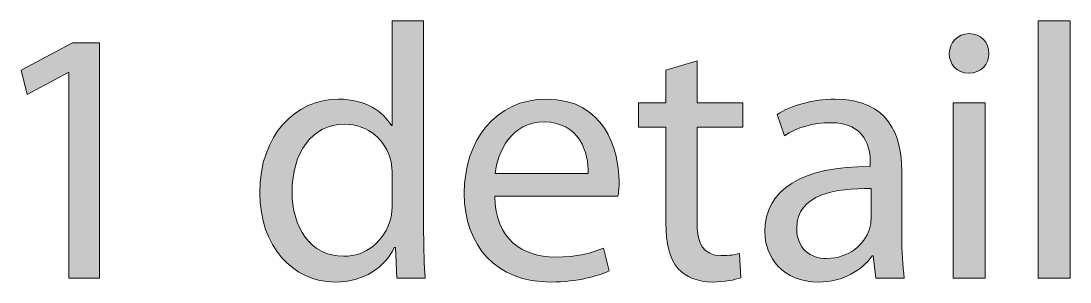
# Model space of a CAD drawing. Header units: inches. Extents: x 110 to 396, y -365 to 80.
# Drawn here: x 342.22 to 362.48, y -274.09 to -269.05 of the extents above; entities that cross this region are included whole.
import ezdxf

# ---------------------------------------------------------------- set-up
doc = ezdxf.new("R2010")
doc.units = ezdxf.units.IN
doc.header["$MEASUREMENT"] = 0
doc.layers.add('description', color=7, linetype='Continuous')

# ---------------------------------------------------------------- blocks, each defined once
blk = doc.blocks.new('block 18')
at = {"layer": 'description'}
h = blk.add_hatch(color=252, dxfattribs=at)
h.dxf.hatch_style = 2
edge = h.paths.add_edge_path()
edge.add_spline(control_points=[(349.996, -269.047), (349.996, -269.047), (349.996, -273.14), (349.996, -273.14), (349.996, -273.442), (350.01, -273.784), (350.025, -274.015), (350.025, -274.015), (349.479, -274.015), (349.479, -274.015), (349.479, -274.015), (349.451, -273.428), (349.451, -273.428), (349.451, -273.428), (349.43, -273.428), (349.43, -273.428), (349.247, -273.805), (348.842, -274.092), (348.289, -274.092), (347.47, -274.092), (346.833, -273.4), (346.833, -272.371), (346.826, -271.244), (347.533, -270.558), (348.352, -270.558), (348.877, -270.558), (349.22, -270.803), (349.374, -271.069), (349.374, -271.069), (349.388, -271.069), (349.388, -271.069), (349.388, -271.069), (349.388, -269.047), (349.388, -269.047), (349.388, -269.047), (349.996, -269.047), (349.996, -269.047)], knot_values=[0, 0, 0, 0, 1, 1, 1, 2, 2, 2, 3, 3, 3, 4, 4, 4, 5, 5, 5, 6, 6, 6, 7, 7, 7, 8, 8, 8, 9, 9, 9, 10, 10, 10, 11, 11, 11, 12, 12, 12, 12], degree=3, periodic=1)
edge = h.paths.add_edge_path()
edge.add_spline(control_points=[(349.388, -272.007), (349.388, -271.93), (349.38, -271.825), (349.36, -271.748), (349.269, -271.363), (348.933, -271.041), (348.471, -271.041), (347.834, -271.041), (347.456, -271.601), (347.456, -272.343), (347.456, -273.029), (347.799, -273.595), (348.457, -273.595), (348.87, -273.595), (349.247, -273.315), (349.36, -272.861), (349.38, -272.777), (349.388, -272.693), (349.388, -272.595), (349.388, -272.595), (349.388, -272.007), (349.388, -272.007)], knot_values=[0, 0, 0, 0, 1, 1, 1, 2, 2, 2, 3, 3, 3, 4, 4, 4, 5, 5, 5, 6, 6, 6, 7, 7, 7, 7], degree=3, periodic=1)
h = blk.add_hatch(color=252, dxfattribs=at)
h.dxf.hatch_style = 2
h.paths.add_polyline_path([(361.862, -269.047), (362.478, -269.047), (362.478, -274.015), (361.862, -274.015)])
h = blk.add_hatch(color=252, dxfattribs=at)
h.dxf.hatch_style = 2
edge = h.paths.add_edge_path()
edge.add_spline(control_points=[(360.91, -269.677), (360.91, -269.887), (360.763, -270.054), (360.518, -270.054), (360.294, -270.054), (360.147, -269.887), (360.147, -269.677), (360.147, -269.467), (360.301, -269.292), (360.532, -269.292), (360.756, -269.292), (360.91, -269.46), (360.91, -269.677)], knot_values=[0, 0, 0, 0, 1, 1, 1, 2, 2, 2, 3, 3, 3, 4, 4, 4, 4], degree=3, periodic=1)
h.paths.add_polyline_path([(360.224, -274.015), (360.224, -270.628), (360.84, -270.628), (360.84, -274.015)])
h = blk.add_hatch(color=252, dxfattribs=at)
h.dxf.hatch_style = 2
h.paths.add_polyline_path([(343.144, -270.041), (343.13, -270.041), (342.339, -270.467), (342.221, -269.999), (343.214, -269.467), (343.739, -269.467), (343.739, -274.015), (343.144, -274.015)])
h = blk.add_hatch(color=252, dxfattribs=at)
h.dxf.hatch_style = 2
edge = h.paths.add_edge_path()
edge.add_spline(control_points=[(355.275, -269.817), (355.275, -269.817), (355.275, -270.628), (355.275, -270.628), (355.275, -270.628), (356.157, -270.628), (356.157, -270.628), (356.157, -270.628), (356.157, -271.097), (356.157, -271.097), (356.157, -271.097), (355.275, -271.097), (355.275, -271.097), (355.275, -271.097), (355.275, -272.923), (355.275, -272.923), (355.275, -273.344), (355.394, -273.581), (355.737, -273.581), (355.905, -273.581), (356.003, -273.568), (356.094, -273.539), (356.094, -273.539), (356.122, -274.008), (356.122, -274.008), (356.003, -274.05), (355.814, -274.092), (355.576, -274.092), (355.289, -274.092), (355.058, -273.994), (354.911, -273.834), (354.743, -273.644), (354.673, -273.344), (354.673, -272.945), (354.673, -272.945), (354.673, -271.097), (354.673, -271.097), (354.673, -271.097), (354.148, -271.097), (354.148, -271.097), (354.148, -271.097), (354.148, -270.628), (354.148, -270.628), (354.148, -270.628), (354.673, -270.628), (354.673, -270.628), (354.673, -270.628), (354.673, -269.999), (354.673, -269.999), (354.673, -269.999), (355.275, -269.817), (355.275, -269.817)], knot_values=[0, 0, 0, 0, 1, 1, 1, 2, 2, 2, 3, 3, 3, 4, 4, 4, 5, 5, 5, 6, 6, 6, 7, 7, 7, 8, 8, 8, 9, 9, 9, 10, 10, 10, 11, 11, 11, 12, 12, 12, 13, 13, 13, 14, 14, 14, 15, 15, 15, 16, 16, 16, 17, 17, 17, 17], degree=3, periodic=1)
h = blk.add_hatch(color=252, dxfattribs=at)
h.dxf.hatch_style = 2
edge = h.paths.add_edge_path()
edge.add_spline(control_points=[(351.369, -272.434), (351.383, -273.267), (351.908, -273.61), (352.531, -273.61), (352.972, -273.61), (353.244, -273.532), (353.468, -273.435), (353.468, -273.435), (353.581, -273.876), (353.581, -273.876), (353.364, -273.973), (352.986, -274.092), (352.447, -274.092), (351.404, -274.092), (350.781, -273.4), (350.781, -272.378), (350.781, -271.356), (351.383, -270.558), (352.37, -270.558), (353.483, -270.558), (353.77, -271.524), (353.77, -272.147), (353.77, -272.273), (353.763, -272.364), (353.748, -272.434), (353.748, -272.434), (351.369, -272.434), (351.369, -272.434)], knot_values=[0, 0, 0, 0, 1, 1, 1, 2, 2, 2, 3, 3, 3, 4, 4, 4, 5, 5, 5, 6, 6, 6, 7, 7, 7, 8, 8, 8, 9, 9, 9, 9], degree=3, periodic=1)
edge = h.paths.add_edge_path()
edge.add_spline(control_points=[(353.175, -271.993), (353.182, -271.608), (353.014, -270.999), (352.321, -270.999), (351.691, -270.999), (351.425, -271.566), (351.376, -271.993), (351.376, -271.993), (353.175, -271.993), (353.175, -271.993)], knot_values=[0, 0, 0, 0, 1, 1, 1, 2, 2, 2, 3, 3, 3, 3], degree=3, periodic=1)
h = blk.add_hatch(color=252, dxfattribs=at)
h.dxf.hatch_style = 2
edge = h.paths.add_edge_path()
edge.add_spline(control_points=[(359.229, -273.204), (359.229, -273.497), (359.243, -273.784), (359.278, -274.015), (359.278, -274.015), (358.726, -274.015), (358.726, -274.015), (358.726, -274.015), (358.677, -273.588), (358.677, -273.588), (358.677, -273.588), (358.656, -273.588), (358.656, -273.588), (358.467, -273.854), (358.103, -274.092), (357.62, -274.092), (356.934, -274.092), (356.584, -273.61), (356.584, -273.12), (356.584, -272.301), (357.312, -271.853), (358.621, -271.86), (358.621, -271.86), (358.621, -271.79), (358.621, -271.79), (358.621, -271.517), (358.544, -271.006), (357.851, -271.013), (357.529, -271.013), (357.2, -271.104), (356.962, -271.265), (356.962, -271.265), (356.822, -270.852), (356.822, -270.852), (357.102, -270.677), (357.515, -270.558), (357.942, -270.558), (358.978, -270.558), (359.229, -271.265), (359.229, -271.937), (359.229, -271.937), (359.229, -273.204), (359.229, -273.204)], knot_values=[0, 0, 0, 0, 1, 1, 1, 2, 2, 2, 3, 3, 3, 4, 4, 4, 5, 5, 5, 6, 6, 6, 7, 7, 7, 8, 8, 8, 9, 9, 9, 10, 10, 10, 11, 11, 11, 12, 12, 12, 13, 13, 13, 14, 14, 14, 14], degree=3, periodic=1)
edge = h.paths.add_edge_path()
edge.add_spline(control_points=[(358.635, -272.287), (357.963, -272.273), (357.2, -272.392), (357.2, -273.049), (357.2, -273.455), (357.466, -273.637), (357.774, -273.637), (358.222, -273.637), (358.509, -273.357), (358.606, -273.071), (358.628, -273.001), (358.635, -272.931), (358.635, -272.874), (358.635, -272.874), (358.635, -272.287), (358.635, -272.287)], knot_values=[0, 0, 0, 0, 1, 1, 1, 2, 2, 2, 3, 3, 3, 4, 4, 4, 5, 5, 5, 5], degree=3, periodic=1)
at = {"layer": 'description', "lineweight": 0}
for points in [[(361.862, -269.047), (362.478, -269.047), (362.478, -274.015), (361.862, -274.015), (361.862, -269.047)], [(343.144, -270.041), (343.13, -270.041), (342.339, -270.467), (342.221, -269.999), (343.214, -269.467), (343.739, -269.467), (343.739, -274.015), (343.144, -274.015), (343.144, -270.041)], [(360.224, -274.015), (360.224, -270.628), (360.84, -270.628), (360.84, -274.015), (360.224, -274.015)]]:
    blk.add_lwpolyline(points, dxfattribs=at)
for points, knots in [([(349.996, -269.047), (349.996, -269.047), (349.996, -273.14), (349.996, -273.14), (349.996, -273.442), (350.01, -273.784), (350.025, -274.015), (350.025, -274.015), (349.479, -274.015), (349.479, -274.015), (349.479, -274.015), (349.451, -273.428), (349.451, -273.428), (349.451, -273.428), (349.43, -273.428), (349.43, -273.428), (349.247, -273.805), (348.842, -274.092), (348.289, -274.092), (347.47, -274.092), (346.833, -273.4), (346.833, -272.371), (346.826, -271.244), (347.533, -270.558), (348.352, -270.558), (348.877, -270.558), (349.22, -270.803), (349.374, -271.069), (349.374, -271.069), (349.388, -271.069), (349.388, -271.069), (349.388, -271.069), (349.388, -269.047), (349.388, -269.047), (349.388, -269.047), (349.996, -269.047), (349.996, -269.047)], [0, 0, 0, 0, 1, 1, 1, 2, 2, 2, 3, 3, 3, 4, 4, 4, 5, 5, 5, 6, 6, 6, 7, 7, 7, 8, 8, 8, 9, 9, 9, 10, 10, 10, 11, 11, 11, 12, 12, 12, 12]), ([(360.91, -269.677), (360.91, -269.887), (360.763, -270.054), (360.518, -270.054), (360.294, -270.054), (360.147, -269.887), (360.147, -269.677), (360.147, -269.467), (360.301, -269.292), (360.532, -269.292), (360.756, -269.292), (360.91, -269.46), (360.91, -269.677)], [0, 0, 0, 0, 1, 1, 1, 2, 2, 2, 3, 3, 3, 4, 4, 4, 4]), ([(355.275, -269.817), (355.275, -269.817), (355.275, -270.628), (355.275, -270.628), (355.275, -270.628), (356.157, -270.628), (356.157, -270.628), (356.157, -270.628), (356.157, -271.097), (356.157, -271.097), (356.157, -271.097), (355.275, -271.097), (355.275, -271.097), (355.275, -271.097), (355.275, -272.923), (355.275, -272.923), (355.275, -273.344), (355.394, -273.581), (355.737, -273.581), (355.905, -273.581), (356.003, -273.568), (356.094, -273.539), (356.094, -273.539), (356.122, -274.008), (356.122, -274.008), (356.003, -274.05), (355.814, -274.092), (355.576, -274.092), (355.289, -274.092), (355.058, -273.994), (354.911, -273.834), (354.743, -273.644), (354.673, -273.344), (354.673, -272.945), (354.673, -272.945), (354.673, -271.097), (354.673, -271.097), (354.673, -271.097), (354.148, -271.097), (354.148, -271.097), (354.148, -271.097), (354.148, -270.628), (354.148, -270.628), (354.148, -270.628), (354.673, -270.628), (354.673, -270.628), (354.673, -270.628), (354.673, -269.999), (354.673, -269.999), (354.673, -269.999), (355.275, -269.817), (355.275, -269.817)], [0, 0, 0, 0, 1, 1, 1, 2, 2, 2, 3, 3, 3, 4, 4, 4, 5, 5, 5, 6, 6, 6, 7, 7, 7, 8, 8, 8, 9, 9, 9, 10, 10, 10, 11, 11, 11, 12, 12, 12, 13, 13, 13, 14, 14, 14, 15, 15, 15, 16, 16, 16, 17, 17, 17, 17]), ([(351.369, -272.434), (351.383, -273.267), (351.908, -273.61), (352.531, -273.61), (352.972, -273.61), (353.244, -273.532), (353.468, -273.435), (353.468, -273.435), (353.581, -273.876), (353.581, -273.876), (353.364, -273.973), (352.986, -274.092), (352.447, -274.092), (351.404, -274.092), (350.781, -273.4), (350.781, -272.378), (350.781, -271.356), (351.383, -270.558), (352.37, -270.558), (353.483, -270.558), (353.77, -271.524), (353.77, -272.147), (353.77, -272.273), (353.763, -272.364), (353.748, -272.434), (353.748, -272.434), (351.369, -272.434), (351.369, -272.434)], [0, 0, 0, 0, 1, 1, 1, 2, 2, 2, 3, 3, 3, 4, 4, 4, 5, 5, 5, 6, 6, 6, 7, 7, 7, 8, 8, 8, 9, 9, 9, 9]), ([(359.229, -273.204), (359.229, -273.497), (359.243, -273.784), (359.278, -274.015), (359.278, -274.015), (358.726, -274.015), (358.726, -274.015), (358.726, -274.015), (358.677, -273.588), (358.677, -273.588), (358.677, -273.588), (358.656, -273.588), (358.656, -273.588), (358.467, -273.854), (358.103, -274.092), (357.62, -274.092), (356.934, -274.092), (356.584, -273.61), (356.584, -273.12), (356.584, -272.301), (357.312, -271.853), (358.621, -271.86), (358.621, -271.86), (358.621, -271.79), (358.621, -271.79), (358.621, -271.517), (358.544, -271.006), (357.851, -271.013), (357.529, -271.013), (357.2, -271.104), (356.962, -271.265), (356.962, -271.265), (356.822, -270.852), (356.822, -270.852), (357.102, -270.677), (357.515, -270.558), (357.942, -270.558), (358.978, -270.558), (359.229, -271.265), (359.229, -271.937), (359.229, -271.937), (359.229, -273.204), (359.229, -273.204)], [0, 0, 0, 0, 1, 1, 1, 2, 2, 2, 3, 3, 3, 4, 4, 4, 5, 5, 5, 6, 6, 6, 7, 7, 7, 8, 8, 8, 9, 9, 9, 10, 10, 10, 11, 11, 11, 12, 12, 12, 13, 13, 13, 14, 14, 14, 14]), ([(349.388, -272.007), (349.388, -271.93), (349.38, -271.825), (349.36, -271.748), (349.269, -271.363), (348.933, -271.041), (348.471, -271.041), (347.834, -271.041), (347.456, -271.601), (347.456, -272.343), (347.456, -273.029), (347.799, -273.595), (348.457, -273.595), (348.87, -273.595), (349.247, -273.315), (349.36, -272.861), (349.38, -272.777), (349.388, -272.693), (349.388, -272.595), (349.388, -272.595), (349.388, -272.007), (349.388, -272.007)], [0, 0, 0, 0, 1, 1, 1, 2, 2, 2, 3, 3, 3, 4, 4, 4, 5, 5, 5, 6, 6, 6, 7, 7, 7, 7]), ([(353.175, -271.993), (353.182, -271.608), (353.014, -270.999), (352.321, -270.999), (351.691, -270.999), (351.425, -271.566), (351.376, -271.993), (351.376, -271.993), (353.175, -271.993), (353.175, -271.993)], [0, 0, 0, 0, 1, 1, 1, 2, 2, 2, 3, 3, 3, 3]), ([(358.635, -272.287), (357.963, -272.273), (357.2, -272.392), (357.2, -273.049), (357.2, -273.455), (357.466, -273.637), (357.774, -273.637), (358.222, -273.637), (358.509, -273.357), (358.606, -273.071), (358.628, -273.001), (358.635, -272.931), (358.635, -272.874), (358.635, -272.874), (358.635, -272.287), (358.635, -272.287)], [0, 0, 0, 0, 1, 1, 1, 2, 2, 2, 3, 3, 3, 4, 4, 4, 5, 5, 5, 5])]:
    blk.add_open_spline(points, degree=3, knots=knots, dxfattribs=at)
blk = doc.blocks.new('block 13')
at = {"layer": 'description'}
blk.add_blockref('block 18', (0, 0), dxfattribs=at)

msp = doc.modelspace()

# ---------------------------------------------------------------- block references
at = {"layer": 'description'}
msp.add_blockref('block 13', (0, 0), dxfattribs=at)

doc.saveas('drawing.dxf')
